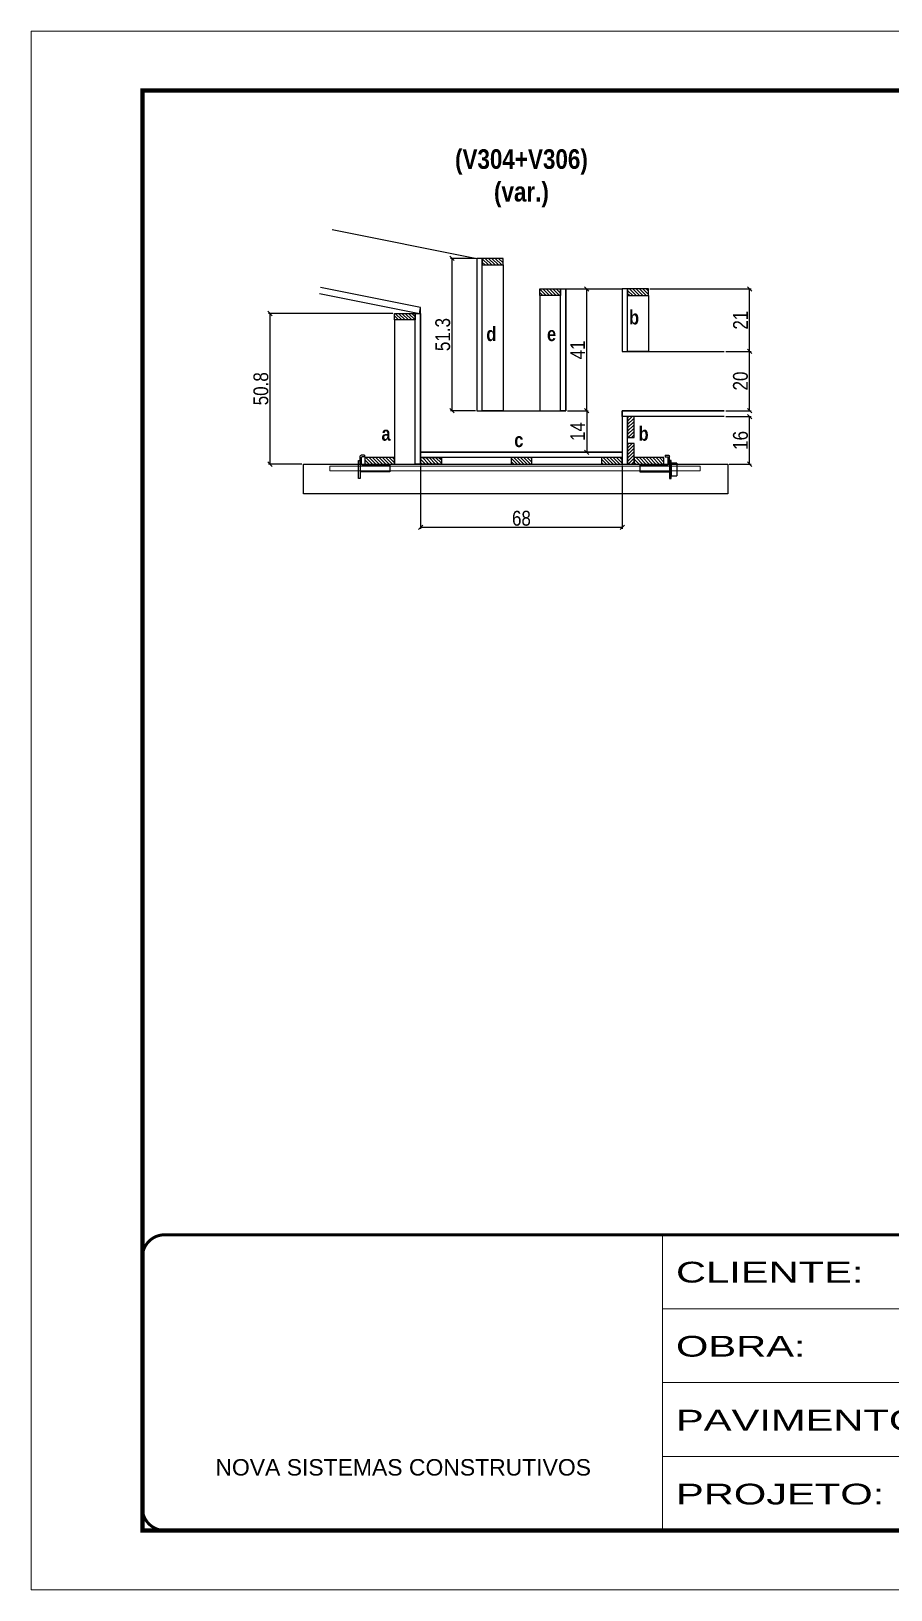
# Model space of a CAD drawing. Extents: x 3309 to 9590, y -2522 to 15424.
# Drawn here: x 8078 to 8657, y 12409 to 13459 of the extents above; entities that cross this region are included whole.
import ezdxf

# ---------------------------------------------------------------- set-up
doc = ezdxf.new("R2010")
doc.units = 0
doc.linetypes.add('CONTINUO', pattern=[0])
doc.linetypes.add('DASHED', pattern=[0.75, 0.5, -0.25])
for name, color, linetype in [('barrote', 251, 'Continuous'), ('COTA', 241, 'Continuous'), ('detalhes', 4, 'Continuous'), ('NOMENCLATURA', 7, 'Continuous'), ('Painéis', 200, 'Continuous'), ('presilha', 1, 'Continuous'), ('SARR_2.2x10', 60, 'Continuous'), ('SARR_2.2x7', 40, 'Continuous'), ('SARR_3.5x7', 81, 'Continuous')]:
    doc.layers.add(name, color=color, linetype=linetype)
for name, color, linetype, lineweight in [('CONCRETO', 251, 'Continuous', 25), ('Folhas', 255, 'Continuous', 9), ('SARRAFO DE PRESSAO', 251, 'DASHED', 9), ('SCO-___-LAJ', 2, 'Continuous', 0)]:
    doc.layers.add(name, color=color, linetype=linetype, lineweight=lineweight)
doc.styles.add('ARIAL', font='arial.ttf')
doc.styles.add('COTA TECNICA 2X', font='techl___.ttf', dxfattribs={"height": 10})
doc.styles.add('TECNICA', font='techb___.ttf', dxfattribs={"height": 10})
doc.styles.add('Tecnologia', font='')
doc.styles.get('Tecnologia').set_extended_font_data('Forgotten Futurist')
doc.dimstyles.new('SECAO', dxfattribs={"dimscale": 0.333333, "dimtxt": 5, "dimasz": 9, "dimexe": 3, "dimexo": 3, "dimgap": 3, "dimtad": 1, "dimdec": 1, "dimlfac": 0.5, "dimzin": 12, "dimdsep": 46, "dimtxsty": 'COTA TECNICA 2X', "dimblk1": 'OBLIQUE', "dimblk2": 'OBLIQUE', "dimsah": 1, "dimcen": 0.9, "dimclrd": 4, "dimclre": 4, "dimclrt": 240, "dimadec": 1, "dimazin": 3, "dimtfac": 1, "dimtdec": 1, "dimtmove": 0, "dimatfit": 3, "dimfxl": 1, "dimtolj": 1, "dimtzin": 12, "dimarcsym": 0})

# ---------------------------------------------------------------- blocks, each defined once
blk = doc.blocks.new('9999999999')
at = {"color": 30, "linetype": 'CONTINUO'}
for p, q in [((98564.6, 34230.2), (98564.6, 34429.4)), ((98564.6, 34379.6), (99584, 34379.6)), ((98564.6, 34329.8), (99488, 34329.8)), ((98564.6, 34280), (99488, 34280))]:
    blk.add_line(p, q, dxfattribs=at)
at = {"color": 30, "linetype": 'CONTINUO', "const_width": 2}
blk.add_lwpolyline([(99584, 34230.2), (99584, 34414.4, 0.414214), (99569, 34429.4), (98229, 34429.4, 0.414214), (98214, 34414.4), (98214, 34245.2, 0.414214), (98229, 34230.2), (99584, 34230.2)], format="xyb", dxfattribs=at)
at = {"layer": 'Folhas'}
blk.add_lwpolyline([(98139, 34190.2), (99624, 34190.2), (99624, 35240.2), (98139, 35240.2)], close=True, dxfattribs=at)
at = {"layer": 'Folhas', "color": 30, "const_width": 3}
blk.add_lwpolyline([(98214, 34230.2), (99584, 34230.2), (99584, 35200.2), (98214, 35200.2)], close=True, dxfattribs=at)
at = {"color": 7, "linetype": 'Continuous', "ltscale": 5, "style": 'ARIAL'}
blk.add_text('NOVA SISTEMAS CONSTRUTIVOS', height=11.059, dxfattribs=at).set_placement((98263.2, 34267.2))
at = {"layer": 'Folhas', "color": 7, "style": 'Tecnologia', "width": 1.5}
for s, p in [('CLIENTE:', (98573.7, 34397.2)), ('OBRA:', (98573.7, 34347.3)), ('PAVIMENTO:', (98573.7, 34297.5)), ('PROJETO:', (98573.7, 34247.7))]:
    blk.add_text(s, height=14, dxfattribs=at).set_placement(p)
blk = doc.blocks.new('PRESILHA METÁLICA 1')
at = {"layer": 'presilha'}
for p, q in [((7.5, 10.6), (7.5, 19.9)), ((12, 21), (8.6, 21)), ((9, 11.6), (9, 18.9)), ((12, 19.5), (9.6, 19.5)), ((12, 21), (12, 19.5)), ((0, 13), (6, 13)), ((0, 13), (0, 0)), ((6, 0), (0, 0)), ((6, 15.5), (7.5, 15.5)), ((6, -2.5), (6, 15.5)), ((6, 13), (6, 0)), ((7.5, 15.5), (7.5, -2.5)), ((37.5, 4.1), (7.5, 4.1)), ((37.5, 11), (9.6, 11)), ((37.5, 11), (37.5, 4.1)), ((7.5, -2.5), (6, -2.5))]:
    blk.add_line(p, q, dxfattribs=at)
for centre, radius, start, end in [((8.6, 19.9), 1.14, 90, 180), ((9.6, 18.9), 0.57, 90, 180), ((9.6, 11.6), 0.57, 180, 270)]:
    blk.add_arc(centre, radius, start, end, dxfattribs=at)
blk = doc.blocks.new('PRESILHA METÁLICA 2')
at = {"layer": 'presilha'}
for p, q in [((-5.2, 23.5), (-5.2, 22)), ((-5.2, 23.5), (-1.9, 23.5)), ((-5.2, 22), (-2.8, 22)), ((-2.2, 14.1), (-2.2, 21.4)), ((0.8, 18), (-0.8, 18)), ((-0.8, 18), (-0.8, 0)), ((-0.8, 14.6), (-0.8, 22.4)), ((0.8, 0), (0.8, 18)), ((-30.8, 13.5), (-30.8, 6.6)), ((-30.8, 13.5), (-2.8, 13.5)), ((-30.8, 6.6), (-0.8, 6.6)), ((-0.8, 0), (0.8, 0))]:
    blk.add_line(p, q, dxfattribs=at)
for centre, radius, start, end in [((-2.8, 21.4), 0.57, 0, 90), ((-1.9, 22.4), 1.14, 0, 90), ((-2.8, 14.1), 0.57, 270, 0)]:
    blk.add_arc(centre, radius, start, end, dxfattribs=at)
blk = doc.blocks.new('_Oblique')
at = {"color": 0, "linetype": 'ByBlock', "lineweight": -2}
blk.add_line((-0.5, -0.5), (0.5, 0.5), dxfattribs=at)
blk = doc.blocks.new('*D1134')
at = {"layer": 'COTA', "color": 4, "lineweight": -2, "transparency": 16777216}
for p, q in [((8546.1, 13199.6), (8563.2, 13199.6)), ((8562.2, 13167.6), (8562.2, 13199.6)), ((8548.5, 13167.6), (8563.2, 13167.6))]:
    blk.add_line(p, q, dxfattribs=at)
at = {"layer": 'Defpoints', "color": 0, "transparency": 16777216}
for p in [(8545.1, 13199.6), (8562.2, 13199.6), (8547.5, 13167.6)]:
    blk.add_point(p, dxfattribs=at)
at = {"layer": 'COTA', "color": 4, "lineweight": -2, "transparency": 16777216, "xscale": 3, "yscale": 3, "zscale": 3}
for p, rotation in [((8562.2, 13199.6), 90), ((8562.2, 13167.6), 270)]:
    blk.add_blockref('_Oblique', p, dxfattribs=dict(at, rotation=rotation))
at = {"layer": 'COTA', "color": 240, "transparency": 16777216, "insert": (8556.1, 13183.6), "char_height": 10, "attachment_point": 5, "rotation": 90, "style": 'COTA TECNICA 2X'}
blk.add_mtext('\\A1;16', dxfattribs=at)
blk = doc.blocks.new('*D1135')
at = {"layer": 'COTA', "color": 4, "lineweight": -2, "transparency": 16777216}
for p, q in [((8546.1, 13243.6), (8563.2, 13243.6)), ((8562.2, 13203.6), (8562.2, 13243.6)), ((8546.1, 13203.6), (8563.2, 13203.6))]:
    blk.add_line(p, q, dxfattribs=at)
at = {"layer": 'Defpoints', "color": 0, "transparency": 16777216}
for p in [(8545.1, 13243.6), (8562.2, 13243.6), (8545.1, 13203.6)]:
    blk.add_point(p, dxfattribs=at)
at = {"layer": 'COTA', "color": 4, "lineweight": -2, "transparency": 16777216, "xscale": 3, "yscale": 3, "zscale": 3}
for p, rotation in [((8562.2, 13243.6), 90), ((8562.2, 13203.6), 270)]:
    blk.add_blockref('_Oblique', p, dxfattribs=dict(at, rotation=rotation))
at = {"layer": 'COTA', "color": 240, "transparency": 16777216, "insert": (8556.1, 13223.6), "char_height": 10, "attachment_point": 5, "rotation": 90, "style": 'COTA TECNICA 2X'}
blk.add_mtext('\\A1;20', dxfattribs=at)
blk = doc.blocks.new('*D1136')
at = {"layer": 'COTA', "color": 4, "lineweight": -2, "transparency": 16777216}
for p, q in [((8495, 13285.6), (8563.2, 13285.6)), ((8562.2, 13243.6), (8562.2, 13285.6)), ((8546.1, 13243.6), (8563.2, 13243.6))]:
    blk.add_line(p, q, dxfattribs=at)
at = {"layer": 'Defpoints', "color": 0, "transparency": 16777216}
for p in [(8494, 13285.6), (8562.2, 13285.6), (8545.1, 13243.6)]:
    blk.add_point(p, dxfattribs=at)
at = {"layer": 'COTA', "color": 4, "lineweight": -2, "transparency": 16777216, "xscale": 3, "yscale": 3, "zscale": 3}
for p, rotation in [((8562.2, 13285.6), 90), ((8562.2, 13243.6), 270)]:
    blk.add_blockref('_Oblique', p, dxfattribs=dict(at, rotation=rotation))
at = {"layer": 'COTA', "color": 240, "transparency": 16777216, "insert": (8556.1, 13264.6), "char_height": 10, "attachment_point": 5, "rotation": 90, "style": 'COTA TECNICA 2X'}
blk.add_mtext('\\A1;21', dxfattribs=at)
blk = doc.blocks.new('*D1137')
at = {"layer": 'COTA', "color": 4, "lineweight": -2, "transparency": 16777216}
for p, q in [((8439.4, 13285.6), (8453.4, 13285.6)), ((8452.4, 13203.6), (8452.4, 13285.6)), ((8439.4, 13203.6), (8453.4, 13203.6))]:
    blk.add_line(p, q, dxfattribs=at)
at = {"layer": 'Defpoints', "color": 0, "transparency": 16777216}
for p in [(8438.4, 13285.6), (8452.4, 13285.6), (8438.4, 13203.6)]:
    blk.add_point(p, dxfattribs=at)
at = {"layer": 'COTA', "color": 4, "lineweight": -2, "transparency": 16777216, "xscale": 3, "yscale": 3, "zscale": 3}
for p, rotation in [((8452.4, 13285.6), 90), ((8452.4, 13203.6), 270)]:
    blk.add_blockref('_Oblique', p, dxfattribs=dict(at, rotation=rotation))
at = {"layer": 'COTA', "color": 240, "transparency": 16777216, "insert": (8446.3, 13244.6), "char_height": 10, "attachment_point": 5, "rotation": 90, "style": 'COTA TECNICA 2X'}
blk.add_mtext('\\A1;41', dxfattribs=at)
blk = doc.blocks.new('*D1138')
at = {"layer": 'COTA', "color": 4, "lineweight": -2, "transparency": 16777216}
for p, q in [((8377.4, 13306.2), (8360.6, 13306.2)), ((8361.6, 13203.6), (8361.6, 13306.2)), ((8377.4, 13203.6), (8360.6, 13203.6))]:
    blk.add_line(p, q, dxfattribs=at)
at = {"layer": 'Defpoints', "color": 0, "transparency": 16777216}
for p in [(8361.6, 13306.2), (8378.4, 13306.2), (8378.4, 13203.6)]:
    blk.add_point(p, dxfattribs=at)
at = {"layer": 'COTA', "color": 4, "lineweight": -2, "transparency": 16777216, "xscale": 3, "yscale": 3, "zscale": 3}
for p, rotation in [((8361.6, 13306.2), 90), ((8361.6, 13203.6), 270)]:
    blk.add_blockref('_Oblique', p, dxfattribs=dict(at, rotation=rotation))
at = {"layer": 'COTA', "color": 240, "transparency": 16777216, "insert": (8355.4, 13254.9), "char_height": 10, "attachment_point": 5, "rotation": 90, "style": 'COTA TECNICA 2X'}
blk.add_mtext('\\A1;51.3', dxfattribs=at)
blk = doc.blocks.new('*D1139')
at = {"layer": 'COTA', "color": 4, "lineweight": -2, "transparency": 16777216}
for p, q in [((8321.8, 13269.1), (8237.9, 13269.1)), ((8238.9, 13167.6), (8238.9, 13269.1)), ((8260.4, 13167.6), (8237.9, 13167.6))]:
    blk.add_line(p, q, dxfattribs=at)
at = {"layer": 'Defpoints', "color": 0, "transparency": 16777216}
for p in [(8238.9, 13269.1), (8322.8, 13269.1), (8261.4, 13167.6)]:
    blk.add_point(p, dxfattribs=at)
at = {"layer": 'COTA', "color": 4, "lineweight": -2, "transparency": 16777216, "xscale": 3, "yscale": 3, "zscale": 3}
for p, rotation in [((8238.9, 13269.1), 90), ((8238.9, 13167.6), 270)]:
    blk.add_blockref('_Oblique', p, dxfattribs=dict(at, rotation=rotation))
at = {"layer": 'COTA', "color": 240, "transparency": 16777216, "insert": (8232.8, 13218.4), "char_height": 10, "attachment_point": 5, "rotation": 90, "style": 'COTA TECNICA 2X'}
blk.add_mtext('\\A1;50.8', dxfattribs=at)
blk = doc.blocks.new('*D1140')
at = {"layer": 'COTA', "color": 4, "lineweight": -2, "transparency": 16777216}
for p, q in [((8340.4, 13166.6), (8340.4, 13124)), ((8476.4, 13166.6), (8476.4, 13124)), ((8476.4, 13125), (8340.4, 13125))]:
    blk.add_line(p, q, dxfattribs=at)
at = {"layer": 'Defpoints', "color": 0, "transparency": 16777216}
for p in [(8340.4, 13167.6), (8476.4, 13167.6), (8340.4, 13125)]:
    blk.add_point(p, dxfattribs=at)
at = {"layer": 'COTA', "color": 4, "lineweight": -2, "transparency": 16777216, "xscale": 3, "yscale": 3, "zscale": 3, "rotation": 180}
blk.add_blockref('_Oblique', (8340.4, 13125), dxfattribs=at)
at = {"layer": 'COTA', "color": 4, "lineweight": -2, "transparency": 16777216, "xscale": 3, "yscale": 3, "zscale": 3}
blk.add_blockref('_Oblique', (8476.4, 13125), dxfattribs=at)
at = {"layer": 'COTA', "color": 240, "transparency": 16777216, "insert": (8408.4, 13131.1), "char_height": 10, "attachment_point": 5, "style": 'COTA TECNICA 2X'}
blk.add_mtext('\\A1;68', dxfattribs=at)
blk = doc.blocks.new('*D1159')
at = {"layer": 'COTA', "color": 4, "lineweight": -2, "transparency": 16777216}
for p, q in [((8439.4, 13203.6), (8453.4, 13203.6)), ((8452.4, 13203.6), (8452.4, 13175.6)), ((8439.4, 13175.6), (8453.4, 13175.6))]:
    blk.add_line(p, q, dxfattribs=at)
at = {"layer": 'Defpoints', "color": 0, "transparency": 16777216}
for p in [(8438.4, 13203.6), (8438.4, 13175.6), (8452.4, 13175.6)]:
    blk.add_point(p, dxfattribs=at)
at = {"layer": 'COTA', "color": 4, "lineweight": -2, "transparency": 16777216, "xscale": 3, "yscale": 3, "zscale": 3}
for p, rotation in [((8452.4, 13203.6), 90), ((8452.4, 13175.6), 270)]:
    blk.add_blockref('_Oblique', p, dxfattribs=dict(at, rotation=rotation))
at = {"layer": 'COTA', "color": 240, "transparency": 16777216, "insert": (8446.3, 13189.6), "char_height": 10, "attachment_point": 5, "rotation": 90, "style": 'COTA TECNICA 2X'}
blk.add_mtext('\\A1;14', dxfattribs=at)

msp = doc.modelspace()

# ---------------------------------------------------------------- hatches: boundary and pattern name
at = {"layer": 'SARR_2.2x10'}
h = msp.add_hatch(dxfattribs=at)
h.set_pattern_fill('ANSI31', color=256, scale=0.5, angle=90)
h.set_pattern_definition([(135, (41687.542, -110344.5605), (-1.122532015, -1.122532015), [])])
h.paths.add_polyline_path([(8322.8, 13172.01), (8322.8, 13167.61), (8302.8, 13167.61), (8302.8, 13172.01)])
h = msp.add_hatch(dxfattribs=at)
h.set_pattern_fill('ANSI31', color=256, scale=0.5, angle=90)
h.set_pattern_definition([(135, (41505.942, -110344.5605), (-1.122532015, -1.122532015), [])])
h.paths.add_polyline_path([(8504.4, 13172.01), (8504.4, 13167.61), (8484.4, 13167.61), (8484.4, 13172.01)])
at = {"layer": 'SARR_2.2x7'}
h = msp.add_hatch(dxfattribs=at)
h.set_pattern_fill('ANSI31', color=256, scale=0.5, angle=90)
h.set_pattern_definition([(135, (41588.342, -110210.3204), (-1.122532015, -1.122532015), [])])
h.paths.add_polyline_path([(8382, 13306.25), (8382, 13301.85), (8396, 13301.85), (8396, 13306.25)])
h = msp.add_hatch(dxfattribs=at)
h.set_pattern_fill('ANSI31', color=256, scale=0.5, angle=90)
h.set_pattern_definition([(135, (41490.342, -110230.9605), (-1.122532015, -1.122532015), [])])
h.paths.add_polyline_path([(8434.8, 13285.61), (8434.8, 13281.21), (8420.8, 13281.21), (8420.8, 13285.61)])
h = msp.add_hatch(dxfattribs=at)
h.set_pattern_fill('ANSI31', color=256, scale=0.5, angle=90)
h.set_pattern_definition([(135, (41490.342, -110230.9605), (-1.122532015, -1.122532015), [])])
h.paths.add_polyline_path([(8480, 13285.61), (8480, 13281.21), (8494, 13281.21), (8494, 13285.61)])
h = msp.add_hatch(dxfattribs=at)
h.set_pattern_fill('ANSI31', color=256, scale=0.5, angle=90)
h.set_pattern_definition([(135, (41588.342, -110247.4282), (-1.122532015, -1.122532015), [])])
h.paths.add_polyline_path([(8336.8, 13269.14), (8336.8, 13264.74), (8322.8, 13264.74), (8322.8, 13269.14)])
h = msp.add_hatch(dxfattribs=at)
h.set_pattern_fill('ANSI31', color=256, scale=0.5, angle=180)
h.set_pattern_definition([(225, (131898.573, 46397.1405), (1.122532015, -1.122532015), [])])
h.paths.add_polyline_path([(8480, 13185.6), (8484.4, 13185.6), (8484.4, 13199.6), (8480, 13199.6)])
h = msp.add_hatch(dxfattribs=at)
h.set_pattern_fill('ANSI31', color=256, scale=0.5, angle=180)
h.set_pattern_definition([(225, (131898.573, 46379.1478), (1.122532015, -1.122532015), [])])
h.paths.add_polyline_path([(8480, 13167.61), (8484.4, 13167.61), (8484.4, 13181.61), (8480, 13181.61)])
h = msp.add_hatch(dxfattribs=at)
h.set_pattern_fill('ANSI31', color=256, scale=0.5, angle=90)
h.set_pattern_definition([(135, (41673.942, -110344.5605), (-1.122532015, -1.122532015), [])])
h.paths.add_polyline_path([(8354.4, 13172.01), (8354.4, 13167.61), (8340.4, 13167.61), (8340.4, 13172.01)])
h = msp.add_hatch(dxfattribs=at)
h.set_pattern_fill('ANSI31', color=256, scale=0.5, angle=90)
h.set_pattern_definition([(135, (41636.942, -110344.5605), (-1.122532015, -1.122532015), [])])
h.paths.add_polyline_path([(8401.4, 13167.61), (8401.4, 13172.01), (8415.4, 13172.01), (8415.4, 13167.61)])
h = msp.add_hatch(dxfattribs=at)
h.set_pattern_fill('ANSI31', color=256, scale=0.5, angle=90)
h.set_pattern_definition([(135, (41575.942, -110344.5605), (-1.122532015, -1.122532015), [])])
h.paths.add_polyline_path([(8462.4, 13167.61), (8462.4, 13172.01), (8476.4, 13172.01), (8476.4, 13167.61)])

# ---------------------------------------------------------------- linework, layer by layer
at = {"layer": 'barrote'}
msp.add_lwpolyline([(8547.46, 13147.61), (8261.44, 13147.61), (8261.44, 13167.61), (8547.46, 13167.61)], close=True, dxfattribs=at)
at = {"layer": 'CONCRETO', "linetype": 'Continuous'}
for points in [[(8280.89, 13325.77), (8378.4, 13306.25), (8378.4, 13203.61), (8438.4, 13203.61), (8438.4, 13285.61), (8476.4, 13285.61), (8476.4, 13243.6), (8545.1, 13243.6)], [(8545.1, 13203.6), (8476.4, 13203.6), (8476.4, 13175.61), (8340.4, 13175.61), (8340.4, 13273.06), (8273.04, 13286.55)]]:
    msp.add_lwpolyline(points, dxfattribs=at)
at = {"layer": 'COTA'}
msp.add_line((8339.62, 13269.14), (8340.4, 13269.14), dxfattribs=at)
at = {"layer": 'Painéis', "linetype": 'Continuous', "elevation": 0}
for points in [[(8382, 13203.61), (8382, 13306.25), (8378.4, 13306.25), (8378.4, 13203.61)], [(8480, 13243.6), (8480, 13285.61), (8476.4, 13285.61), (8476.4, 13243.6)]]:
    msp.add_lwpolyline(points, close=True, dxfattribs=at)
at = {"layer": 'Painéis', "linetype": 'Continuous'}
for points in [[(8272.26, 13282.63), (8339.62, 13269.14), (8340.4, 13273.06), (8273.04, 13286.55)], [(8545.1, 13199.6), (8476.4, 13199.6), (8476.4, 13203.6), (8545.1, 13203.6)]]:
    msp.add_lwpolyline(points, dxfattribs=at)
for points in [[(8434.8, 13203.61), (8434.8, 13285.61), (8438.4, 13285.61), (8438.4, 13203.61)], [(8336.8, 13167.61), (8336.8, 13269.14), (8340.4, 13269.14), (8340.4, 13167.61)], [(8480, 13167.61), (8480, 13199.6), (8476.4, 13199.6), (8476.4, 13167.61)], [(8340.4, 13175.61), (8476.4, 13175.61), (8476.4, 13172.01), (8340.4, 13172.01)]]:
    msp.add_lwpolyline(points, close=True, dxfattribs=at)
at = {"layer": 'SARR_2.2x10'}
for points in [[(8322.8, 13172.01), (8302.8, 13172.01), (8302.8, 13167.61), (8322.8, 13167.61)], [(8504.4, 13172.01), (8484.4, 13172.01), (8484.4, 13167.61), (8504.4, 13167.61)]]:
    msp.add_lwpolyline(points, close=True, dxfattribs=at)
at = {"layer": 'SARR_2.2x7'}
for points in [[(8396, 13306.25), (8382, 13306.25), (8382, 13301.85), (8396, 13301.85)], [(8494, 13285.61), (8480, 13285.61), (8480, 13281.21), (8494, 13281.21)], [(8480, 13199.6), (8480, 13185.6), (8484.4, 13185.6), (8484.4, 13199.6)], [(8480, 13181.61), (8480, 13167.61), (8484.4, 13167.61), (8484.4, 13181.61)], [(8340.4, 13172.01), (8354.4, 13172.01), (8354.4, 13167.61), (8340.4, 13167.61)], [(8415.4, 13172.01), (8401.4, 13172.01), (8401.4, 13167.61), (8415.4, 13167.61)], [(8476.4, 13172.01), (8462.4, 13172.01), (8462.4, 13167.61), (8476.4, 13167.61)]]:
    msp.add_lwpolyline(points, close=True, dxfattribs=at)
at = {"layer": 'SARR_2.2x7', "elevation": 0}
for points in [[(8420.8, 13285.61), (8434.8, 13285.61), (8434.8, 13281.21), (8420.8, 13281.21)], [(8322.8, 13269.14), (8336.8, 13269.14), (8336.8, 13264.74), (8322.8, 13264.74)]]:
    msp.add_lwpolyline(points, close=True, dxfattribs=at)
at = {"layer": 'SARR_3.5x7', "elevation": 0}
for points in [[(8382, 13301.85), (8396, 13301.85), (8396, 13203.61), (8382, 13203.61)], [(8480, 13281.21), (8494, 13281.21), (8494, 13243.6), (8480, 13243.6)]]:
    msp.add_lwpolyline(points, close=True, dxfattribs=at)
at = {"layer": 'SARR_3.5x7'}
for points in [[(8434.8, 13281.21), (8420.8, 13281.21), (8420.8, 13203.61), (8434.8, 13203.61)], [(8336.8, 13264.74), (8322.8, 13264.74), (8322.8, 13167.61), (8336.8, 13167.61)]]:
    msp.add_lwpolyline(points, close=True, dxfattribs=at)
at = {"layer": 'SCO-___-LAJ', "color": 1}
msp.add_lwpolyline([(8528.86, 13166.28), (8279.26, 13166.28), (8279.26, 13163.08), (8528.86, 13163.08)], close=True, dxfattribs=at)

# ---------------------------------------------------------------- block references
at = {"layer": 'presilha', "xscale": -0.6666666666666666, "yscale": 0.6666666666666666, "zscale": 0.6666666666666666}
for name, p in [('PRESILHA METÁLICA 2', (8299.12, 13157.98)), ('PRESILHA METÁLICA 1', (8513.27, 13159.64))]:
    msp.add_blockref(name, p, dxfattribs=at)
at = {"layer": 'SARRAFO DE PRESSAO', "color": 6, "linetype": 'ByBlock'}
msp.add_blockref('9999999999', (-90061.11, -21780.92), dxfattribs=at)

# ---------------------------------------------------------------- texts
at = {"layer": 'detalhes', "style": 'TECNICA'}
for s, p in [('b', (8480.98, 13261.72)), ('d', (8384.75, 13250.53)), ('e', (8425.64, 13250.53)), ('a', (8314.07, 13183.39)), ('b', (8487.38, 13183.4)), ('c', (8403.6, 13179.08))]:
    msp.add_text(s, height=9.6, dxfattribs=at).set_placement(p)
at = {"layer": 'NOMENCLATURA', "insert": (8408.4, 13379.74), "char_height": 13.2, "attachment_point": 2, "style": 'TECNICA'}
msp.add_mtext_dynamic_manual_height_columns('(V304+V306)\\P(var.)', width=300.2766, gutter_width=1, heights=[0], dxfattribs=at)

# ---------------------------------------------------------------- dimensions: what is measured, and where the dimension line sits
at = {"layer": 'COTA'}
for base, p1, p2, angle, picture, middle in [((8361.59, 13306.25), (8378.4, 13203.61), (8378.4, 13306.25), 90, '*D1138', (8355.37, 13254.93)), ((8452.39, 13285.61), (8438.4, 13203.61), (8438.4, 13285.61), 90, '*D1137', (8446.31, 13244.61)), ((8562.18, 13285.61), (8545.1, 13243.6), (8494, 13285.61), 90, '*D1136', (8556.12, 13264.61)), ((8238.89, 13269.14), (8261.44, 13167.61), (8322.8, 13269.14), 90, '*D1139', (8232.75, 13218.38)), ((8562.18, 13243.6), (8545.1, 13203.6), (8545.1, 13243.6), 90, '*D1135', (8556.08, 13223.6)), ((8452.39, 13175.61), (8438.4, 13203.61), (8438.4, 13175.61), 90, '*D1159', (8446.31, 13189.61)), ((8562.18, 13199.6), (8547.46, 13167.61), (8545.1, 13199.6), 90, '*D1134', (8556.08, 13183.61)), ((8340.4, 13124.96), (8476.4, 13167.61), (8340.4, 13167.61), 180, '*D1140', (8408.4, 13131.08))]:
    dim = msp.add_linear_dim(base=base, p1=p1, p2=p2, angle=angle, dimstyle='SECAO', dxfattribs=at)
    dim.commit()
    dim.dimension.update_dxf_attribs({"geometry": picture, "text_midpoint": middle})

doc.saveas('drawing.dxf')
